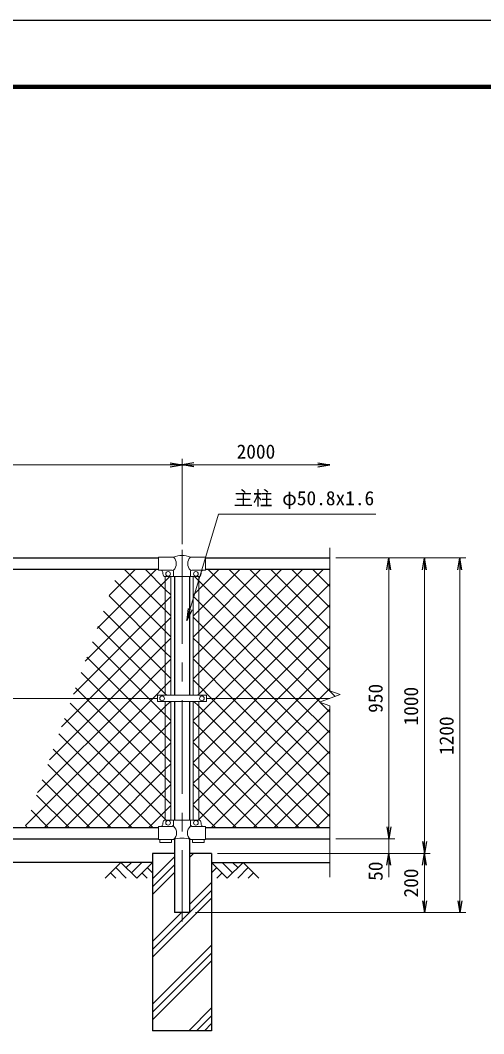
# Model space of a CAD drawing. Units: millimetres, scale not verified. Extents: x -4200 to 4200, y -2970 to 2970.
# Drawn here: x -1932 to -364, y -460 to 2970 of the extents above; entities that cross this region are included whole.
import ezdxf
from ezdxf.enums import TextEntityAlignment as Align

# ---------------------------------------------------------------- set-up
doc = ezdxf.new("R2010")
doc.units = ezdxf.units.MM
doc.header["$LTSCALE"] = 10
doc.linetypes.add('USER1', pattern=[50.8, 31.75, -6.35, 6.35, -6.35])
for name, color, linetype, lineweight in [('0-1_D-BMK', 2, 'USER1', 13), ('0-2_D-STR1', 1, 'Continuous', 25), ('0-3_D-STR-DIM', 7, 'Continuous', 13), ('0-4_0', 7, 'Continuous', 25), ('0-8_D-BGD', 7, 'Continuous', 25), ('0-9_D-STR4', 7, 'Continuous', 25), ('0-A_D-DCR-HCH', 7, 'Continuous', 13), ('0-B_D-STR3', 3, 'Continuous', 13), ('0-C_D-STR2', 7, 'Continuous', 13), ('0-D_D-STR-TXT', 7, 'Continuous', 13), ('0-E_D-TTL', 7, 'Continuous', 25)]:
    doc.layers.add(name, color=color, linetype=linetype, lineweight=lineweight)
doc.styles.add('ＭＳ ゴシック', font='')
doc.styles.get('ＭＳ ゴシック').set_extended_font_data('MS Gothic')

# ---------------------------------------------------------------- blocks, each defined once
blk = doc.blocks.new('_Open')
at = {"layer": '0-4_0'}
blk.add_line((-10, 1.667), (0, 0), dxfattribs=at)
blk.add_lwpolyline([(-10, -1.667), (0, 0), (-10, 0)], dxfattribs=at)

msp = doc.modelspace()

# ---------------------------------------------------------------- linework, layer by layer
at = {"layer": '0-1_D-BMK'}
msp.add_line((-1384.97, 1177.33), (-1384.97, -79.73), dxfattribs=at)
at = {"layer": '0-2_D-STR1'}
for p, q in [((-3304.97, 1150.27), (-1464.97, 1150.27)), ((-1304.97, 1150.27), (-884.97, 1150.27)), ((-3304.97, 1112.27), (-1464.97, 1112.27)), ((-1304.97, 1112.27), (-884.97, 1112.27)), ((-1410.37, 1087.27), (-1410.37, 685.77)), ((-1359.57, 1087.27), (-1359.57, 685.77)), ((-1410.37, 664.77), (-1410.37, 263.27)), ((-1359.57, 664.77), (-1359.57, 263.27)), ((-3304.97, 238.27), (-1464.97, 238.27)), ((-1304.97, 238.27), (-884.97, 238.27)), ((-3304.97, 200.27), (-1464.97, 200.27)), ((-1410.37, 197.27), (-1410.37, -49.73)), ((-1359.57, 197.27), (-1359.57, -49.73)), ((-1304.97, 200.27), (-884.97, 200.27)), ((-1359.57, -49.73), (-1410.37, -49.73))]:
    msp.add_line(p, q, dxfattribs=at)
at = {"layer": '0-3_D-STR-DIM'}
for p, q in [((-1384.97, 1197.33), (-1384.97, 1485.27)), ((-1384.97, 1197.33), (-1384.97, 1485.27)), ((-3344.97, 1465.27), (-1424.97, 1465.27)), ((-1344.97, 1465.27), (-924.97, 1465.27)), ((-884.97, 1184.53), (-884.97, 700.92)), ((-864.97, 1150.27), (-664.97, 1150.27)), ((-864.97, 1150.27), (-544.97, 1150.27)), ((-864.97, 1150.27), (-424.97, 1150.27)), ((-684.97, 1110.27), (-684.97, 240.27)), ((-564.97, 1110.27), (-564.97, 190.27)), ((-444.97, 1110.27), (-444.97, -9.73)), ((-920.21, 662.44), (-849.74, 688.09)), ((-849.74, 688.09), (-884.97, 700.92)), ((-884.97, 649.62), (-920.21, 662.44)), ((-884.97, 649.62), (-884.97, 70.27)), ((-684.97, 240.27), (-684.97, 280.27)), ((-864.97, 200.27), (-664.97, 200.27)), ((-864.97, 200.27), (-664.97, 200.27)), ((-684.97, 200.27), (-684.97, 150.27)), ((-1264.97, 150.27), (-664.97, 150.27)), ((-1264.97, 150.27), (-544.97, 150.27)), ((-1264.97, 150.27), (-544.97, 150.27)), ((-684.97, 110.27), (-684.97, 70.27)), ((-564.97, 110.27), (-564.97, -9.73)), ((-1339.57, -49.73), (-424.97, -49.73)), ((-1339.57, -49.73), (-544.97, -49.73))]:
    msp.add_line(p, q, dxfattribs=at)
at = {"layer": '0-8_D-BGD'}
for p, q in [((-1484.97, 120.27), (-3284.97, 120.27)), ((-1284.97, 120.27), (-884.97, 120.27))]:
    msp.add_line(p, q, dxfattribs=at)
at = {"layer": '0-9_D-STR4'}
for p, q in [((-1484.97, 150.27), (-1484.97, -449.73)), ((-1410.37, 150.27), (-1484.97, 150.27)), ((-1284.97, 150.27), (-1359.57, 150.27)), ((-1284.97, 150.27), (-1284.97, -449.73)), ((-1284.97, -449.73), (-1484.97, -449.73))]:
    msp.add_line(p, q, dxfattribs=at)
at = {"layer": '0-A_D-DCR-HCH'}
for p, q in [((-1484.97, 64.06), (-1410.37, 138.66)), ((-1359.57, 136.43), (-1345.74, 150.27)), ((-1591.4, 120.27), (-1644.61, 67.06)), ((-1591.4, 120.27), (-1538.19, 67.06)), ((-1573.66, 102.53), (-1555.92, 120.27)), ((-1555.92, 84.79), (-1520.45, 120.27)), ((-1538.19, 67.06), (-1484.97, 120.27)), ((-1484.97, 37.55), (-1410.37, 112.15)), ((-1231.76, 67.06), (-1284.97, 120.27)), ((-1214.03, 84.79), (-1249.5, 120.27)), ((-1178.55, 120.27), (-1231.76, 67.06)), ((-1196.2, 102.44), (-1214.03, 120.27)), ((-1178.55, 120.27), (-1125.34, 67.06)), ((-1626.87, 84.79), (-1609.05, 67.06)), ((-1609.14, 102.53), (-1573.5, 67.06)), ((-1520.45, 84.79), (-1502.63, 67.06)), ((-1502.71, 102.53), (-1484.97, 84.88)), ((-1484.97, 11.03), (-1410.37, 85.63)), ((-1267.24, 102.53), (-1284.97, 84.88)), ((-1249.5, 84.79), (-1267.32, 67.06)), ((-1160.81, 102.53), (-1196.45, 67.06)), ((-1143.08, 84.79), (-1160.89, 67.06)), ((-1359.57, -22.67), (-1284.97, 51.93)), ((-1359.57, -49.19), (-1284.97, 25.41)), ((-1484.97, -201.1), (-1284.97, -1.1)), ((-1484.97, -174.59), (-1360.12, -49.73)), ((-1484.97, -148.07), (-1386.64, -49.73)), ((-1484.97, -360.2), (-1284.97, -160.2)), ((-1484.97, -386.72), (-1284.97, -186.72)), ((-1484.97, -413.23), (-1284.97, -213.23)), ((-1362.37, -449.73), (-1284.97, -372.33)), ((-1335.86, -449.73), (-1284.97, -398.85)), ((-1309.34, -449.73), (-1284.97, -425.37))]:
    msp.add_line(p, q, dxfattribs=at)
at = {"layer": '0-B_D-STR3'}
for p, q in [((-1464.97, 1153.27), (-1464.97, 1109.27)), ((-1464.97, 1153.27), (-1413.52, 1153.27)), ((-1356.42, 1153.27), (-1304.97, 1153.27)), ((-1304.97, 1153.27), (-1304.97, 1109.27)), ((-1464.97, 1109.27), (-1418.22, 1109.27)), ((-1449.97, 1102.27), (-1449.97, 1097.27)), ((-1413.52, 1104.57), (-1413.52, 1087.27)), ((-1356.42, 1104.57), (-1356.42, 1087.27)), ((-1351.72, 1109.27), (-1304.97, 1109.27)), ((-1319.97, 1102.27), (-1319.97, 1097.27)), ((-1441.47, 1087.27), (-1441.47, 685.77)), ((-1439.97, 1087.27), (-1329.97, 1087.27)), ((-1422.47, 1087.27), (-1422.47, 685.77)), ((-1347.47, 1087.27), (-1347.47, 685.77)), ((-1328.47, 1087.27), (-1328.47, 685.77)), ((-3307.98, 675.27), (-1467.47, 675.27)), ((-1467.47, 685.77), (-1467.47, 664.77)), ((-1302.47, 685.77), (-1467.47, 685.77)), ((-1302.47, 664.77), (-1467.47, 664.77)), ((-1441.47, 664.77), (-1441.47, 263.16)), ((-1422.47, 664.77), (-1422.47, 263.27)), ((-1347.47, 664.77), (-1347.47, 263.27)), ((-1328.47, 664.77), (-1328.47, 263.16)), ((-1302.47, 685.77), (-1302.47, 664.77)), ((-1302.47, 675.27), (-884.97, 675.27)), ((-1464.97, 241.27), (-1464.97, 197.27)), ((-1420.52, 241.27), (-1464.97, 241.27)), ((-1449.97, 253.27), (-1449.97, 248.27)), ((-1439.97, 263.27), (-1329.97, 263.27)), ((-1413.52, 263.27), (-1413.52, 248.27)), ((-1356.42, 263.27), (-1356.42, 248.27)), ((-1304.97, 241.27), (-1349.42, 241.27)), ((-1319.97, 253.27), (-1319.97, 248.27)), ((-1304.97, 241.27), (-1304.97, 197.27)), ((-1413.52, 197.27), (-1464.97, 197.27)), ((-1459.97, 197.27), (-1459.97, 187.97)), ((-1419.97, 187.97), (-1459.97, 187.97)), ((-1419.97, 197.27), (-1419.97, 187.97)), ((-1304.97, 197.27), (-1356.42, 197.27)), ((-1349.97, 197.27), (-1349.97, 187.97)), ((-1309.97, 187.97), (-1349.97, 187.97)), ((-1309.97, 197.27), (-1309.97, 187.97))]:
    msp.add_line(p, q, dxfattribs=at)
for centre in [(-1431.97, 1096.27), (-1337.97, 1096.27), (-1452.47, 675.27), (-1317.47, 675.27), (-1431.97, 254.27), (-1337.97, 254.27)]:
    msp.add_circle(centre, 8, dxfattribs=at)
for centre, radius, start, end in [((-1384.97, 1078.54), 80, 69.0916, 110.9084), ((-1434.78, 1131.27), 30.59, 314.01503, 45.98497), ((-1335.17, 1131.27), 30.59, 134.01503, 225.98497), ((-1456.97, 1102.27), 7, 0, 90), ((-1418.22, 1104.57), 4.7, 0, 90), ((-1351.72, 1104.57), 4.7, 90, 180), ((-1312.97, 1102.27), 7, 90, 180), ((-1439.97, 1097.27), 10, 180, 270), ((-1329.97, 1097.27), 10, 270, 0), ((-1456.97, 248.27), 7, 270, 0), ((-1439.97, 253.27), 10, 90, 180), ((-1420.52, 248.27), 7, 270, 0), ((-1432.65, 219.71), 29.48, 310.4464, 49.5536), ((-1337.3, 219.71), 29.48, 130.4464, 229.5536), ((-1349.42, 248.27), 7, 180, 270), ((-1329.97, 253.27), 10, 0, 90), ((-1312.97, 248.27), 7, 180, 270), ((-1384.97, 116.78), 85.4, 70.46947, 109.53053)]:
    msp.add_arc(centre, radius, start, end, dxfattribs=at)
at = {"layer": '0-C_D-STR2'}
for p, q in [((-1671.67, 912.08), (-1471.48, 1112.27)), ((-1631.2, 1023.26), (-1542.19, 1112.27)), ((-1441.47, 973.38), (-1580.36, 1112.27)), ((-1441.47, 1044.09), (-1509.65, 1112.27)), ((-1328.47, 1043.14), (-1259.35, 1112.27)), ((-1328.47, 972.43), (-1188.64, 1112.27)), ((-1328.47, 901.72), (-1117.93, 1112.27)), ((-1328.47, 831.01), (-1047.22, 1112.27)), ((-1328.47, 760.3), (-976.51, 1112.27)), ((-867.04, 681.79), (-1297.52, 1112.27)), ((-884.97, 770.44), (-1226.81, 1112.27)), ((-884.97, 841.15), (-1156.1, 1112.27)), ((-884.97, 911.86), (-1085.39, 1112.27)), ((-884.97, 982.57), (-1014.67, 1112.27)), ((-884.97, 1053.28), (-943.96, 1112.27)), ((-1441.47, 902.67), (-1612.75, 1073.95)), ((-1422.47, 1025.09), (-1441.47, 1044.09)), ((-1347.47, 1024.14), (-1328.47, 1043.14)), ((-1272.08, 675.27), (-884.97, 1062.38)), ((-1441.47, 831.96), (-1631.62, 1022.11)), ((-1328.47, 1001.8), (-1347.47, 1020.8)), ((-1001.94, 675.27), (-1328.47, 1001.8)), ((-1441.47, 761.25), (-1650.49, 970.27)), ((-1422.47, 954.38), (-1441.47, 973.38)), ((-1347.47, 953.43), (-1328.47, 972.43)), ((-1201.37, 675.27), (-884.97, 991.67)), ((-1696.35, 675.27), (-1441.47, 930.14)), ((-1441.47, 930.14), (-1422.47, 949.14)), ((-1328.47, 931.09), (-1347.47, 950.09)), ((-1072.65, 675.27), (-1328.47, 931.09)), ((-1422.47, 883.67), (-1441.47, 902.67)), ((-1347.47, 882.72), (-1328.47, 901.72)), ((-1130.66, 675.27), (-884.97, 920.96)), ((-1496.91, 675.27), (-1688.23, 866.58)), ((-1625.64, 675.27), (-1441.47, 859.43)), ((-1441.47, 859.43), (-1422.47, 878.43)), ((-1328.47, 860.38), (-1347.47, 879.38)), ((-1143.36, 675.27), (-1328.47, 860.38)), ((-1422.47, 812.96), (-1441.47, 831.96)), ((-1347.47, 812.01), (-1328.47, 831.01)), ((-1059.95, 675.27), (-884.97, 850.25)), ((-1567.62, 675.27), (-1707.1, 814.74)), ((-1441.47, 788.72), (-1422.47, 807.72)), ((-1328.47, 789.67), (-1347.47, 808.67)), ((-1214.07, 675.27), (-1328.47, 789.67)), ((-1638.33, 675.27), (-1725.97, 762.9)), ((-1554.93, 675.27), (-1441.47, 788.72)), ((-1422.47, 742.25), (-1441.47, 761.25)), ((-1347.47, 741.3), (-1328.47, 760.3)), ((-989.24, 675.27), (-884.97, 779.54)), ((-1441.47, 718.01), (-1422.47, 737.01)), ((-1328.47, 718.96), (-1347.47, 737.96)), ((-1709.05, 675.27), (-1744.83, 711.06)), ((-1484.22, 675.27), (-1441.47, 718.01)), ((-1284.78, 675.27), (-1328.47, 718.96)), ((-1914.45, 245.03), (-1484.22, 675.27)), ((-1873.99, 356.21), (-1554.93, 675.27)), ((-1833.53, 467.38), (-1625.64, 675.27)), ((-1793.06, 578.56), (-1696.35, 675.27)), ((-1441.47, 407.7), (-1709.05, 675.27)), ((-1441.47, 478.41), (-1638.33, 675.27)), ((-1441.47, 549.12), (-1567.62, 675.27)), ((-1441.47, 619.83), (-1496.91, 675.27)), ((-1328.47, 618.88), (-1272.08, 675.27)), ((-1328.47, 548.17), (-1201.37, 675.27)), ((-1328.47, 477.46), (-1130.66, 675.27)), ((-1328.47, 406.75), (-1059.95, 675.27)), ((-1328.47, 336.04), (-989.24, 675.27)), ((-884.97, 275.46), (-1284.78, 675.27)), ((-884.97, 346.17), (-1214.07, 675.27)), ((-884.97, 416.88), (-1143.36, 675.27)), ((-884.97, 487.59), (-1072.65, 675.27)), ((-884.97, 558.3), (-1001.94, 675.27)), ((-884.97, 629.02), (-917.37, 661.41)), ((-1422.47, 600.83), (-1441.47, 619.83)), ((-1347.47, 599.88), (-1328.47, 618.88)), ((-1284.82, 238.27), (-884.97, 638.11)), ((-1441.47, 576.59), (-1422.47, 595.59)), ((-1328.47, 577.54), (-1347.47, 596.54)), ((-1484.18, 238.27), (-1801.44, 555.53)), ((-1779.8, 238.27), (-1441.47, 576.59)), ((-1422.47, 530.12), (-1441.47, 549.12)), ((-989.2, 238.27), (-1328.47, 577.54)), ((-1214.11, 238.27), (-884.97, 567.4)), ((-1441.47, 505.88), (-1422.47, 524.88)), ((-1347.47, 529.17), (-1328.47, 548.17)), ((-1328.47, 506.83), (-1347.47, 525.83)), ((-1554.89, 238.27), (-1820.31, 503.69)), ((-1709.08, 238.27), (-1441.47, 505.88)), ((-1059.91, 238.27), (-1328.47, 506.83)), ((-1143.4, 238.27), (-884.97, 496.69)), ((-1625.6, 238.27), (-1839.18, 451.85)), ((-1422.47, 459.41), (-1441.47, 478.41)), ((-1441.47, 435.17), (-1422.47, 454.17)), ((-1347.47, 458.46), (-1328.47, 477.46)), ((-1328.47, 436.12), (-1347.47, 455.12)), ((-1638.37, 238.27), (-1441.47, 435.17)), ((-1130.62, 238.27), (-1328.47, 436.12)), ((-1072.69, 238.27), (-884.97, 425.98)), ((-1696.31, 238.27), (-1858.05, 400.01)), ((-1422.47, 388.7), (-1441.47, 407.7)), ((-1441.47, 364.46), (-1422.47, 383.46)), ((-1347.47, 387.75), (-1328.47, 406.75)), ((-1328.47, 365.41), (-1347.47, 384.41)), ((-1767.02, 238.27), (-1876.92, 348.16)), ((-1567.66, 238.27), (-1441.47, 364.46)), ((-1201.34, 238.27), (-1328.47, 365.41)), ((-1001.98, 238.27), (-884.97, 355.27)), ((-1441.47, 293.75), (-1422.47, 312.75)), ((-1347.47, 317.04), (-1328.47, 336.04)), ((-1328.47, 294.7), (-1347.47, 313.7)), ((-1837.73, 238.27), (-1895.79, 296.32)), ((-1496.95, 238.27), (-1441.47, 293.75)), ((-1272.05, 238.27), (-1328.47, 294.7)), ((-931.27, 238.27), (-884.97, 284.56)), ((-1908.44, 238.27), (-1914.65, 244.48))]:
    msp.add_line(p, q, dxfattribs=at)
for points in [[(-1332.3, 685.77), (-1328.47, 689.59), (-905.8, 1112.27)], [(-1712.13, 800.91), (-1441.47, 1071.56), (-1425.77, 1087.27)], [(-918.89, 662.93), (-931.23, 675.27), (-1328.47, 1072.52), (-1343.23, 1087.27)], [(-1752.6, 689.73), (-1441.47, 1000.85), (-1422.47, 1019.85)], [(-1436.7, 685.77), (-1441.47, 690.54), (-1669.36, 918.42)], [(-1330.53, 263.27), (-1328.47, 265.33), (-918.53, 675.27), (-884.97, 708.83)], [(-1850.51, 238.27), (-1441.47, 647.3), (-1424.01, 664.77)], [(-1422.47, 317.99), (-1441.47, 336.99), (-1763.7, 659.22)], [(-918.49, 238.27), (-1328.47, 648.25), (-1344.99, 664.77)], [(-1438.47, 263.27), (-1441.47, 266.28), (-1782.57, 607.37)]]:
    msp.add_lwpolyline(points, dxfattribs=at)
at = {"layer": '0-D_D-STR-TXT'}
msp.add_lwpolyline([(-729.36, 1298.27), (-1261.02, 1298.27), (-1368.3, 940.65)], dxfattribs=at)
at = {"layer": '0-E_D-TTL', "color": 2}
msp.add_lwpolyline([(-4200, 2970), (4200, 2970), (4200, -2970), (-4200, -2970)], close=True, dxfattribs=at)
at = {"layer": '0-E_D-TTL'}
for points in [[(-3930, 2750), (3930, 2750), (3930, -2750), (-3930, -2750)], [(-3927.5, 2747.5), (3927.5, 2747.5), (3927.5, -2747.5), (-3927.5, -2747.5)], [(-3925, 2745), (3925, 2745), (3925, -2745), (-3925, -2745)], [(-3922.5, 2742.5), (3922.5, 2742.5), (3922.5, -2742.5), (-3922.5, -2742.5)], [(-3920, 2740), (3920, 2740), (3920, -2740), (-3920, -2740)]]:
    msp.add_lwpolyline(points, close=True, dxfattribs=at)

# ---------------------------------------------------------------- block references
at = {"layer": '0-3_D-STR-DIM', "xscale": 4, "yscale": 4}
for p in [(-1384.97, 1465.27), (-884.97, 1465.27)]:
    msp.add_blockref('_Open', p, dxfattribs=at)
for p, rotation in [((-1384.97, 1465.27), 180), ((-684.97, 1150.27), 90), ((-564.97, 1150.27), 90), ((-444.97, 1150.27), 90), ((-684.97, 200.27), 270), ((-684.97, 200.27), 270), ((-564.97, 150.27), 270), ((-684.97, 150.27), 90), ((-564.97, 150.27), 90), ((-564.97, -49.73), 270), ((-444.97, -49.73), 270)]:
    msp.add_blockref('_Open', p, dxfattribs=dict(at, rotation=rotation))
at = {"layer": '0-D_D-STR-TXT', "xscale": 4, "yscale": 4, "rotation": 253.30154}
msp.add_blockref('_Open', (-1368.88, 938.74), dxfattribs=at)

# ---------------------------------------------------------------- texts
at = {"layer": '0-3_D-STR-DIM', "style": 'ＭＳ ゴシック'}
msp.add_text('2000', height=48.09, dxfattribs=at).set_placement((-1200.22, 1472.02), align=Align.BOTTOM_LEFT)
for s, p in [('950', (-691.72, 626.14)), ('1000', (-571.72, 583.37)), ('1200', (-451.72, 483.37)), ('50', (-691.72, 57.64)), ('200', (-571.72, 1.27))]:
    msp.add_text(s, height=48.09, rotation=90, dxfattribs=at).set_placement(p, align=Align.BOTTOM_LEFT)
at = {"layer": '0-D_D-STR-TXT', "style": 'ＭＳ ゴシック'}
msp.add_text('主柱 φ50.8x1.6', height=48.09, dxfattribs=at).set_placement((-1210.1, 1314.28), align=Align.BOTTOM_LEFT)

doc.saveas('drawing.dxf')
